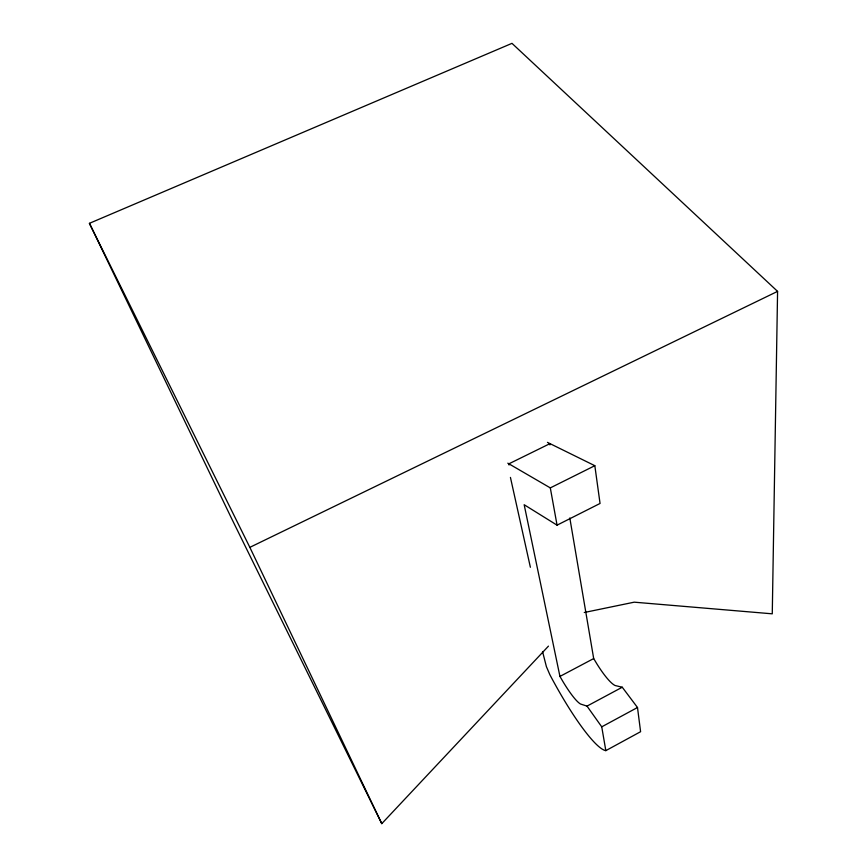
<?xml version="1.0" encoding="UTF-8"?>
<svg xmlns="http://www.w3.org/2000/svg" width="867" height="867" viewBox="0 0 867 867"><rect width="100%" height="100%" fill="white"/><g stroke="black" fill="none" stroke-linecap="round" stroke-linejoin="round"><path stroke-width="1.3" d="M548.453 646.132L381.783 823.65L231.37 518.033L89.42 223.328L511.974 43.35L777.58 291.377L772.269 613.825L634.221 602.175L584.271 612.503M542.536 651.529L546.405 666.647L549.862 674.699A94.893 16.332 62.3 0 0 605.827 750.638L640.594 731.705L637.494 707.505L622.257 687.228L615.147 685.526A43.177 8.637 62 0 1 596.984 664.046L593.689 658.562L569.814 517.957M605.827 750.638L601.741 726.839L637.494 707.505M547.456 442.376L594.827 465.698L600.051 503.456L557.058 525.164L524.167 504.724L559.941 676.423L563.182 681.971A43.415 7.456 62.3 0 0 580.576 704.037L587.013 706.117L622.257 687.228M559.941 676.423L593.689 658.562M507.791 463.173L550.307 487.893L594.827 465.698M89.42 223.328L249.848 547.348L777.58 291.377M587.013 706.117L601.741 726.839M249.848 547.348L381.783 823.65M510.435 477.414L530.376 567.267M509.059 465.015L508.821 463.856L549.732 443.752L549.927 444.912M550.307 487.893L557.058 525.164"/></g></svg>
